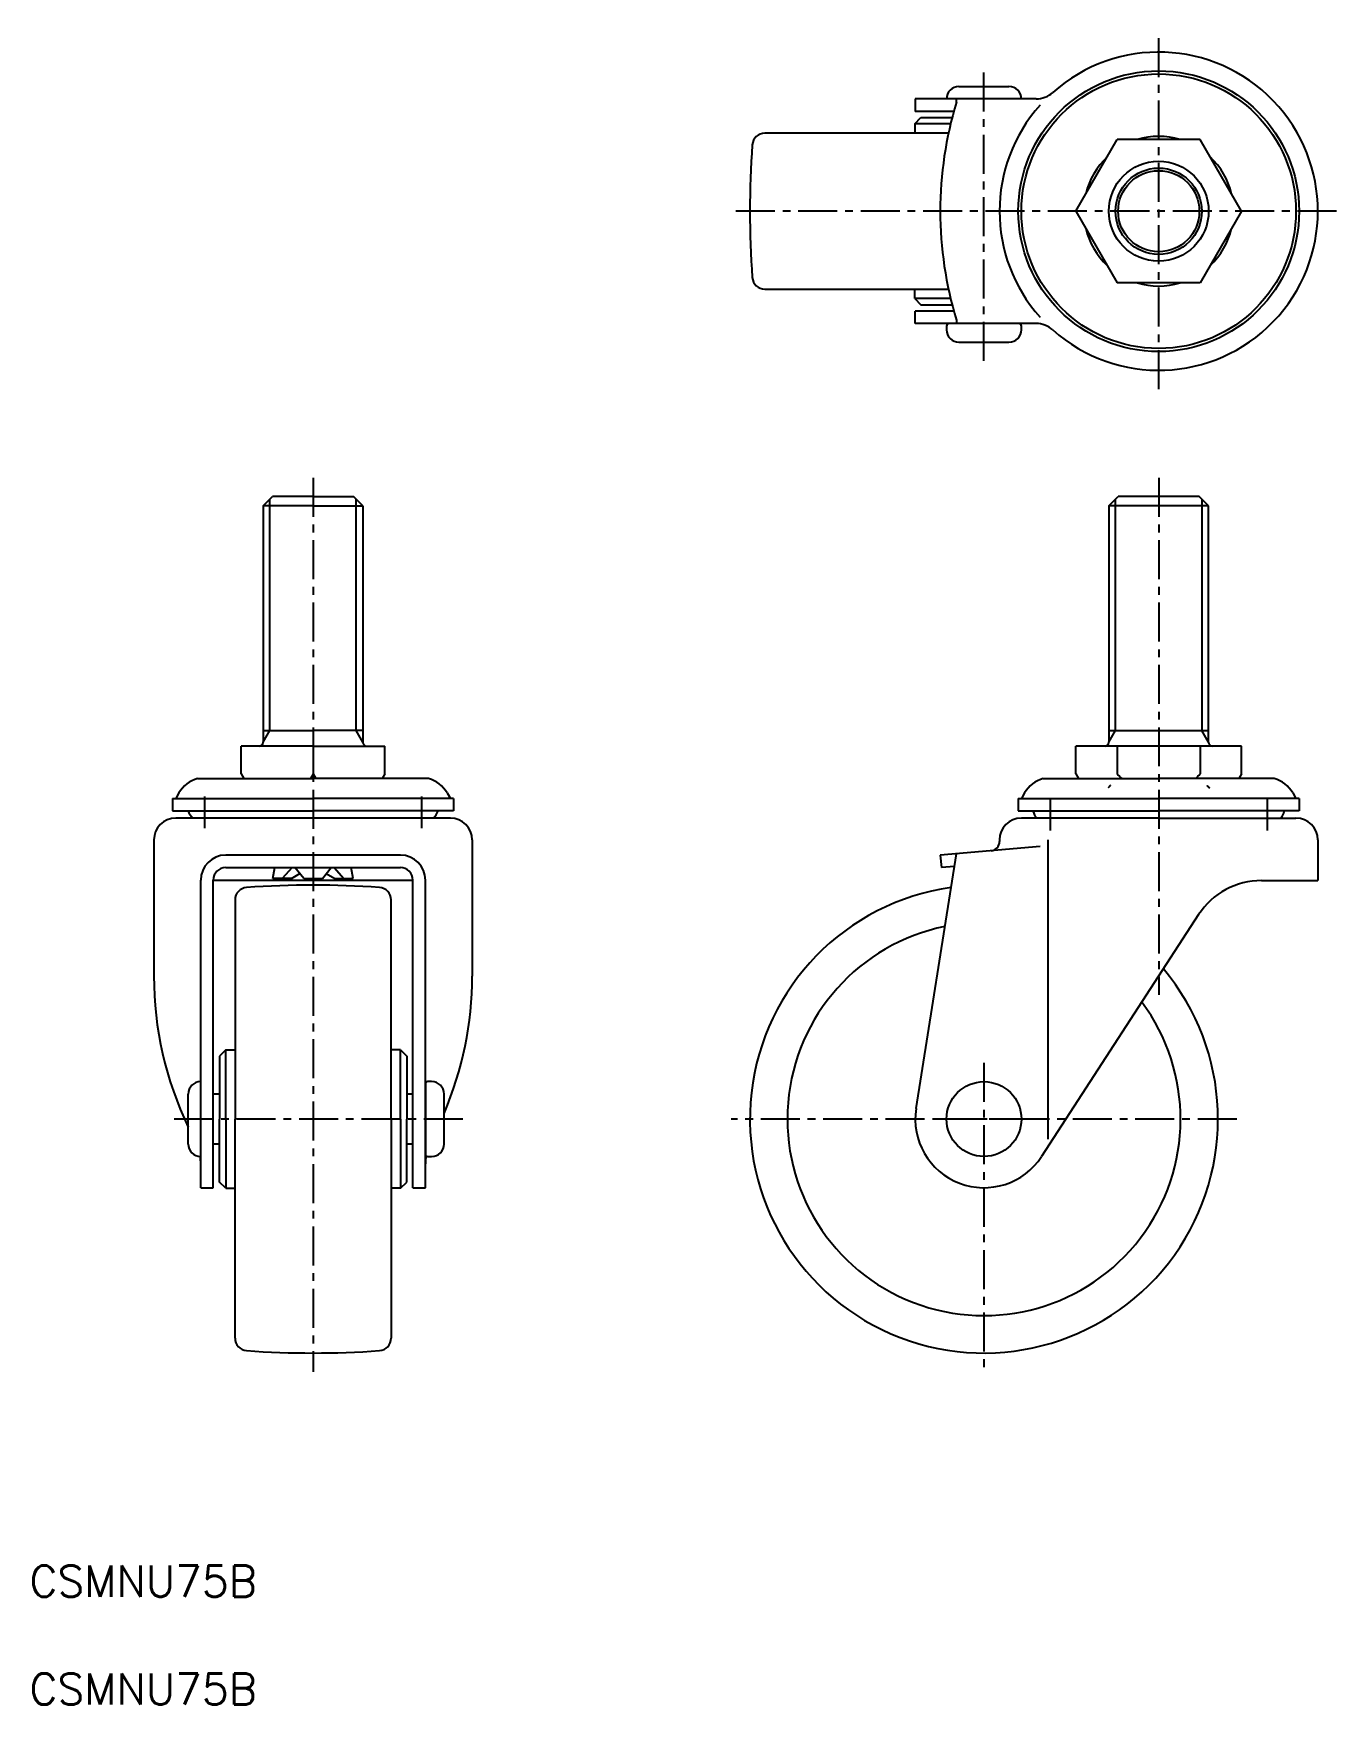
# Model space of a CAD drawing. Extents: x 10 to 218, y -11 to 257.
import ezdxf

# ---------------------------------------------------------------- set-up
doc = ezdxf.new("R2010")
doc.units = 0
doc.header["$LTSCALE"] = 5
doc.linetypes.add('CENTER', pattern=[2, 1.25, -0.25, 0.25, -0.25])
doc.layers.get('0').update_dxf_attribs({"linetype": 'CONTINUOUS'})
doc.layers.add('CENTER', color=1, linetype='CENTER')
doc.styles.get("Standard").update_dxf_attribs({"font": 'txt.shx'})

msp = doc.modelspace()

# ---------------------------------------------------------------- linework, layer by layer
at = {"color": 7, "linetype": 'CONTINUOUS'}
for p, q in [((150.93441, 246.725701), (150.93441, 244.725701)), ((170.281166, 246.725701), (150.93441, 246.725701)), ((157.534386, 246.196741), (157.534386, 246.725701)), ((157.93441, 248.725701), (165.93441, 248.725701)), ((157.107081, 244.725701), (150.93441, 244.725701)), ((129.485445, 241.225701), (126.807346, 241.225701)), ((156.250937, 241.225701), (129.485445, 241.225701)), ((150.83441, 242.725701), (151.83441, 243.725701)), ((156.590601, 242.725701), (150.83441, 242.725701)), ((150.83441, 242.725701), (150.83441, 241.225701)), ((151.83441, 243.725701), (156.83966, 243.725701)), ((176.655354, 228.725701), (183.294882, 240.225701)), ((196.573938, 240.225701), (183.294882, 240.225701)), ((203.213466, 228.725701), (196.573938, 240.225701)), ((176.655354, 228.725701), (183.294882, 217.225701)), ((203.213466, 228.725701), (196.573938, 217.225701)), ((196.573938, 217.225701), (183.294882, 217.225701)), ((126.807346, 216.225701), (129.485445, 216.225701)), ((129.485445, 216.225701), (156.250937, 216.225701)), ((150.83441, 214.725701), (150.83441, 216.225701)), ((150.83441, 214.725701), (151.83441, 213.725701)), ((156.590601, 214.725701), (150.83441, 214.725701)), ((157.107081, 212.725701), (150.93441, 212.725701)), ((150.93441, 210.725701), (150.93441, 212.725701)), ((151.83441, 213.725701), (155.53441, 213.725701)), ((155.53441, 213.725701), (156.83966, 213.725701)), ((170.281166, 210.725701), (150.93441, 210.725701)), ((155.93441, 210.325701), (155.93441, 209.725701)), ((167.53441, 210.725701), (156.33441, 210.725701)), ((157.534386, 211.254662), (157.534386, 210.725701)), ((167.93441, 209.725701), (167.93441, 210.325701)), ((157.93441, 207.725701), (165.93441, 207.725701)), ((46.43441, 181.492241), (47.93441, 182.992241)), ((54.43441, 182.992241), (47.93441, 182.992241)), ((54.43441, 182.992241), (60.93441, 182.992241)), ((62.43441, 181.492241), (60.93441, 182.992241)), ((181.93441, 181.492241), (183.43441, 182.992241)), ((196.43441, 182.992241), (183.43441, 182.992241)), ((197.93441, 181.492241), (196.43441, 182.992241)), ((54.43441, 181.492241), (46.43441, 181.492241)), ((46.43441, 181.492241), (46.43441, 143.592241)), ((54.43441, 181.492241), (62.43441, 181.492241)), ((62.43441, 181.492241), (62.43441, 143.592241)), ((197.93441, 181.492241), (181.93441, 181.492241)), ((181.93441, 181.492241), (181.93441, 143.592241)), ((197.93441, 143.592241), (197.93441, 181.492241)), ((46.43441, 145.467186), (54.43441, 145.467186)), ((62.43441, 145.467186), (54.43441, 145.467186)), ((181.93441, 145.467186), (197.93441, 145.467186)), ((42.93441, 138.539682), (42.93441, 142.992241)), ((54.43441, 142.992241), (42.93441, 142.992241)), ((54.43441, 142.992241), (54.43441, 138.539682)), ((54.43441, 142.992241), (65.93441, 142.992241)), ((65.93441, 138.539682), (65.93441, 142.992241)), ((176.655354, 138.539682), (176.655354, 142.992241)), ((203.213466, 142.992241), (176.655354, 142.992241)), ((183.294882, 142.992241), (183.294882, 138.539682)), ((196.573938, 142.992241), (196.573938, 138.539682)), ((203.213466, 138.539682), (203.213466, 142.992241)), ((35.93441, 137.792241), (54.43441, 137.792241)), ((42.93441, 138.539682), (43.365945, 137.792241)), ((54.43441, 138.539682), (54.002874, 137.792241)), ((54.43441, 138.539682), (54.865945, 137.792241)), ((72.93441, 137.792241), (54.43441, 137.792241)), ((65.93441, 138.539682), (65.502874, 137.792241)), ((171.43441, 137.792241), (189.93441, 137.792241)), ((176.655354, 138.539682), (177.086889, 137.792241)), ((208.43441, 137.792241), (189.93441, 137.792241)), ((203.213466, 138.539682), (202.781931, 137.792241)), ((31.93441, 134.592241), (31.93441, 132.592241)), ((31.93441, 134.592241), (54.43441, 134.592241)), ((32.944131, 135.475105), (32.43441, 134.592241)), ((76.93441, 134.592241), (54.43441, 134.592241)), ((75.924688, 135.475105), (76.43441, 134.592241)), ((76.93441, 134.592241), (76.93441, 132.592241)), ((167.43441, 134.592241), (167.43441, 132.592241)), ((167.43441, 134.592241), (189.93441, 134.592241)), ((168.444131, 135.475105), (167.93441, 134.592241)), ((212.43441, 134.592241), (189.93441, 134.592241)), ((211.424688, 135.475105), (211.93441, 134.592241)), ((212.43441, 134.592241), (212.43441, 132.592241)), ((31.93441, 132.592241), (54.43441, 132.592241)), ((76.43441, 131.435991), (32.43441, 131.435991)), ((76.93441, 132.592241), (54.43441, 132.592241)), ((167.43441, 132.592241), (189.93441, 132.592241)), ((189.93441, 131.435991), (167.93441, 131.435991)), ((212.43441, 132.592241), (189.93441, 132.592241)), ((189.93441, 131.435991), (211.93441, 131.435991)), ((28.93441, 127.935991), (28.93441, 106.115347)), ((79.93441, 127.935991), (79.93441, 106.115347)), ((170.927832, 126.904092), (154.93441, 125.504849)), ((164.43441, 127.935991), (164.43441, 127.710488)), ((172.176031, 127.935991), (172.176031, 79.955509)), ((215.43441, 127.935991), (215.43441, 121.435991)), ((68.43441, 125.504849), (40.43441, 125.504849)), ((40.43441, 123.51246), (68.43441, 123.51246)), ((47.987511, 121.767241), (48.31802, 123.51246)), ((51.076221, 123.51246), (49.47891, 121.767241)), ((52.943011, 121.767241), (51.517516, 123.51246)), ((55.925808, 121.767241), (57.351304, 123.51246)), ((57.792599, 123.51246), (59.38991, 121.767241)), ((60.881308, 121.767241), (60.550799, 123.51246)), ((151.069838, 84.91677), (157.534386, 125.732317)), ((154.93441, 125.504849), (155.108721, 123.51246)), ((157.211939, 123.696467), (155.108721, 123.51246)), ((36.43441, 72.195991), (36.43441, 121.504849)), ((38.43441, 72.195991), (38.43441, 121.51246)), ((70.43441, 121.435991), (38.43441, 121.435991)), ((50.970308, 121.767241), (47.987511, 121.767241)), ((50.970308, 121.767241), (52.310842, 122.541199)), ((52.943011, 121.767241), (55.925808, 121.767241)), ((56.557977, 122.541199), (57.898511, 121.767241)), ((57.898511, 121.767241), (60.881308, 121.767241)), ((70.43441, 72.195991), (70.43441, 121.51246)), ((72.43441, 72.195991), (72.43441, 121.504849)), ((206.399221, 121.435991), (215.43441, 121.435991)), ((41.93441, 118.323055), (41.93441, 115.644956)), ((66.93441, 115.644956), (66.93441, 118.323055)), ((41.93441, 115.644956), (41.93441, 83.195991)), ((66.93441, 83.195991), (66.93441, 115.644956)), ((196.335174, 115.97166), (171.159786, 77.204962)), ((40.43441, 94.295991), (39.43441, 93.295991)), ((40.43441, 94.295991), (41.93441, 94.295991)), ((40.43441, 83.195991), (40.43441, 94.295991)), ((68.43441, 94.295991), (66.93441, 94.295991)), ((68.43441, 94.295991), (69.43441, 93.295991)), ((68.43441, 83.195991), (68.43441, 94.295991)), ((39.43441, 93.295991), (39.43441, 89.595991)), ((69.43441, 93.295991), (69.43441, 89.595991)), ((39.43441, 89.595991), (39.43441, 83.195991)), ((69.43441, 89.595991), (69.43441, 83.195991)), ((72.43441, 88.795991), (72.43441, 77.595991)), ((73.43441, 89.195991), (72.83441, 89.195991)), ((34.43441, 79.195991), (34.43441, 87.195991)), ((39.43441, 87.195991), (38.43441, 87.195991)), ((70.43441, 87.195991), (69.43441, 87.195991)), ((75.43441, 79.195991), (75.43441, 87.195991)), ((39.43441, 76.795991), (39.43441, 83.195991)), ((40.43441, 83.195991), (40.43441, 72.095991)), ((41.93441, 50.747027), (41.93441, 83.195991)), ((66.93441, 83.195991), (66.93441, 50.747027)), ((68.43441, 83.195991), (68.43441, 72.095991)), ((69.43441, 76.795991), (69.43441, 83.195991)), ((39.43441, 79.195991), (38.43441, 79.195991)), ((70.43441, 79.195991), (69.43441, 79.195991)), ((39.43441, 73.095991), (39.43441, 76.795991)), ((69.43441, 73.095991), (69.43441, 76.795991)), ((72.83441, 77.195991), (73.43441, 77.195991)), ((40.43441, 72.095991), (39.43441, 73.095991)), ((68.43441, 72.095991), (69.43441, 73.095991)), ((36.43441, 72.195991), (38.43441, 72.195991)), ((40.43441, 72.095991), (41.93441, 72.095991)), ((68.43441, 72.095991), (66.93441, 72.095991)), ((70.43441, 72.195991), (72.43441, 72.195991)), ((41.93441, 48.068927), (41.93441, 50.747027)), ((66.93441, 50.747027), (66.93441, 48.068927))]:
    msp.add_line(p, q, dxfattribs=at)
at = {"color": 3, "linetype": 'CONTINUOUS'}
for p, q in [((47.51691, 145.467186), (47.51691, 182.574741)), ((61.35191, 145.467186), (61.35191, 182.574741)), ((183.01691, 145.467186), (183.01691, 182.574741)), ((196.85191, 182.574741), (196.85191, 145.467186)), ((46.43441, 143.592241), (47.51691, 145.467186)), ((62.43441, 143.592241), (61.35191, 145.467186)), ((181.93441, 143.592241), (183.01691, 145.467186)), ((197.93441, 143.592241), (196.85191, 145.467186))]:
    msp.add_line(p, q, dxfattribs=at)
at = {"color": 7, "linetype": 'CONTINUOUS'}
for points in [[(182.188, 136.669, 0), (182.185, 136.666, 0), (182.182, 136.663, 0), (182.18, 136.659, 0), (182.177, 136.656, 0), (182.174, 136.652, 0), (182.171, 136.649, 0), (182.168, 136.646, 0), (182.165, 136.642, 0), (182.162, 136.639, 0), (182.159, 136.636, 0), (182.157, 136.632, 0), (182.154, 136.629, 0), (182.151, 136.626, 0), (182.148, 136.622, 0), (182.145, 136.619, 0), (182.142, 136.616, 0), (182.139, 136.612, 0), (182.136, 136.609, 0), (182.133, 136.606, 0), (182.131, 136.602, 0), (182.128, 136.599, 0), (182.125, 136.596, 0), (182.122, 136.592, 0), (182.119, 136.589, 0), (182.116, 136.586, 0), (182.113, 136.583, 0), (182.11, 136.579, 0), (182.107, 136.576, 0), (182.105, 136.573, 0), (182.102, 136.57, 0), (182.099, 136.566, 0), (182.096, 136.563, 0), (182.093, 136.56, 0), (182.09, 136.557, 0), (182.087, 136.553, 0), (182.084, 136.55, 0), (182.081, 136.547, 0), (182.078, 136.544, 0), (182.075, 136.54, 0), (182.072, 136.537, 0), (182.07, 136.534, 0), (182.067, 136.531, 0), (182.064, 136.528, 0), (182.061, 136.524, 0), (182.058, 136.521, 0), (182.055, 136.518, 0), (182.052, 136.515, 0), (182.049, 136.512, 0), (182.046, 136.508, 0), (182.043, 136.505, 0), (182.04, 136.502, 0), (182.037, 136.499, 0), (182.034, 136.496, 0), (182.032, 136.493, 0), (182.029, 136.489, 0), (182.026, 136.486, 0), (182.023, 136.483, 0), (182.02, 136.48, 0), (182.017, 136.477, 0), (182.014, 136.474, 0), (182.011, 136.471, 0), (182.008, 136.468, 0), (182.005, 136.464, 0), (182.002, 136.461, 0), (181.999, 136.458, 0), (181.996, 136.455, 0), (181.993, 136.452, 0), (181.99, 136.449, 0), (181.987, 136.446, 0), (181.984, 136.443, 0), (181.981, 136.44, 0), (181.979, 136.437, 0), (181.976, 136.434, 0), (181.973, 136.431, 0), (181.97, 136.427, 0), (181.967, 136.424, 0), (181.964, 136.421, 0), (181.961, 136.418, 0), (181.958, 136.415, 0), (181.955, 136.412, 0), (181.952, 136.409, 0), (181.949, 136.406, 0), (181.946, 136.403, 0), (181.943, 136.4, 0), (181.94, 136.397, 0), (181.937, 136.394, 0), (181.934, 136.391, 0), (181.931, 136.388, 0), (181.928, 136.385, 0), (181.925, 136.382, 0), (181.922, 136.379, 0), (181.919, 136.376, 0), (181.916, 136.373, 0), (181.913, 136.37, 0), (181.91, 136.367, 0), (181.907, 136.364, 0), (181.904, 136.361, 0), (181.901, 136.358, 0), (181.898, 136.355, 0), (181.895, 136.352, 0), (181.892, 136.35, 0), (181.889, 136.347, 0), (181.886, 136.344, 0), (181.883, 136.341, 0), (181.88, 136.338, 0), (181.877, 136.335, 0), (181.874, 136.332, 0), (181.871, 136.329, 0), (181.868, 136.326, 0), (181.865, 136.323, 0), (181.862, 136.32, 0), (181.859, 136.318, 0), (181.856, 136.315, 0), (181.853, 136.312, 0), (181.85, 136.309, 0), (181.847, 136.306, 0), (181.844, 136.303, 0), (181.841, 136.3, 0), (181.838, 136.297, 0), (181.835, 136.295, 0), (181.832, 136.292, 0), (181.829, 136.289, 0), (181.826, 136.286, 0), (181.823, 136.283, 0), (181.82, 136.28, 0), (181.817, 136.278, 0), (181.814, 136.275, 0), (181.811, 136.272, 0)], [(197.681, 136.669, 0), (197.684, 136.666, 0), (197.686, 136.663, 0), (197.689, 136.659, 0), (197.692, 136.656, 0), (197.695, 136.652, 0), (197.698, 136.649, 0), (197.701, 136.646, 0), (197.704, 136.642, 0), (197.706, 136.639, 0), (197.709, 136.636, 0), (197.712, 136.632, 0), (197.715, 136.629, 0), (197.718, 136.626, 0), (197.721, 136.622, 0), (197.724, 136.619, 0), (197.727, 136.616, 0), (197.73, 136.612, 0), (197.732, 136.609, 0), (197.735, 136.606, 0), (197.738, 136.602, 0), (197.741, 136.599, 0), (197.744, 136.596, 0), (197.747, 136.592, 0), (197.75, 136.589, 0), (197.753, 136.586, 0), (197.756, 136.583, 0), (197.759, 136.579, 0), (197.761, 136.576, 0), (197.764, 136.573, 0), (197.767, 136.57, 0), (197.77, 136.566, 0), (197.773, 136.563, 0), (197.776, 136.56, 0), (197.779, 136.557, 0), (197.782, 136.553, 0), (197.785, 136.55, 0), (197.788, 136.547, 0), (197.79, 136.544, 0), (197.793, 136.54, 0), (197.796, 136.537, 0), (197.799, 136.534, 0), (197.802, 136.531, 0), (197.805, 136.528, 0), (197.808, 136.524, 0), (197.811, 136.521, 0), (197.814, 136.518, 0), (197.817, 136.515, 0), (197.82, 136.512, 0), (197.823, 136.508, 0), (197.826, 136.505, 0), (197.828, 136.502, 0), (197.831, 136.499, 0), (197.834, 136.496, 0), (197.837, 136.493, 0), (197.84, 136.489, 0), (197.843, 136.486, 0), (197.846, 136.483, 0), (197.849, 136.48, 0), (197.852, 136.477, 0), (197.855, 136.474, 0), (197.858, 136.471, 0), (197.861, 136.468, 0), (197.864, 136.464, 0), (197.867, 136.461, 0), (197.87, 136.458, 0), (197.873, 136.455, 0), (197.876, 136.452, 0), (197.878, 136.449, 0), (197.881, 136.446, 0), (197.884, 136.443, 0), (197.887, 136.44, 0), (197.89, 136.437, 0), (197.893, 136.434, 0), (197.896, 136.431, 0), (197.899, 136.427, 0), (197.902, 136.424, 0), (197.905, 136.421, 0), (197.908, 136.418, 0), (197.911, 136.415, 0), (197.914, 136.412, 0), (197.917, 136.409, 0), (197.92, 136.406, 0), (197.923, 136.403, 0), (197.926, 136.4, 0), (197.929, 136.397, 0), (197.932, 136.394, 0), (197.935, 136.391, 0), (197.938, 136.388, 0), (197.941, 136.385, 0), (197.944, 136.382, 0), (197.947, 136.379, 0), (197.95, 136.376, 0), (197.953, 136.373, 0), (197.956, 136.37, 0), (197.959, 136.367, 0), (197.962, 136.364, 0), (197.965, 136.361, 0), (197.968, 136.358, 0), (197.971, 136.355, 0), (197.973, 136.352, 0), (197.976, 136.35, 0), (197.979, 136.347, 0), (197.982, 136.344, 0), (197.985, 136.341, 0), (197.988, 136.338, 0), (197.991, 136.335, 0), (197.994, 136.332, 0), (197.997, 136.329, 0), (198, 136.326, 0), (198.003, 136.323, 0), (198.006, 136.32, 0), (198.009, 136.318, 0), (198.012, 136.315, 0), (198.015, 136.312, 0), (198.018, 136.309, 0), (198.021, 136.306, 0), (198.024, 136.303, 0), (198.027, 136.3, 0), (198.03, 136.297, 0), (198.033, 136.295, 0), (198.036, 136.292, 0), (198.039, 136.289, 0), (198.043, 136.286, 0), (198.046, 136.283, 0), (198.049, 136.28, 0), (198.052, 136.278, 0), (198.055, 136.275, 0), (198.058, 136.272, 0)]]:
    msp.add_polyline3d(points, dxfattribs=at)
for centre, radius in [((189.93441, 228.725701), 22.5), ((189.93441, 228.725701), 22), ((189.93441, 228.725701), 8), ((189.93441, 228.725701), 6.5), ((161.93441, 83.195991), 6)]:
    msp.add_circle(centre, radius, dxfattribs=at)
at = {"color": 3, "linetype": 'CONTINUOUS'}
msp.add_circle((189.93441, 228.725701), 6.9175, dxfattribs=at)
at = {"color": 7, "linetype": 'CONTINUOUS'}
for centre, radius, start, end in [((189.93441, 228.725701), 25.5, 228.224652, 131.775348), ((157.93441, 246.725701), 2, 90, 180), ((165.93441, 246.725701), 2, 0, 90), ((170.281166, 250.725701), 4, 270, 311.775348), ((214.93441, 228.725701), 60, 163.071147, 196.928853), ((189.93441, 228.725701), 25.5, 138.189685, 221.810315), ((126.807346, 239.225701), 2, 90, 175.931679), ((274.43441, 228.725701), 150, 175.931679, 184.068321), ((189.93441, 228.725701), 12, 73.402158, 106.597842), ((189.93441, 228.725701), 12, 133.402158, 166.597842), ((189.93441, 228.725701), 12, 13.402158, 46.597842), ((189.93441, 228.725701), 12, 193.402158, 226.597842), ((189.93441, 228.725701), 12, 313.402158, 346.597842), ((126.807346, 218.225701), 2, 184.068321, 270), ((189.93441, 228.725701), 12, 253.402158, 286.597842), ((156.33441, 210.325701), 0.4, 90, 180), ((157.93441, 209.725701), 2, 180, 270), ((165.93441, 209.725701), 2, 270, 0), ((167.53441, 210.325701), 0.4, 0, 90), ((170.281166, 206.725701), 4, 48.224652, 90), ((45.83441, 143.592241), 0.6, 270, 0), ((63.03441, 143.592241), 0.6, 180, 270), ((181.33441, 143.592241), 0.6, 270, 0), ((198.53441, 143.592241), 0.6, 180, 270), ((37.274258, 132.975105), 5, 105.543486, 150), ((71.594561, 132.975105), 5, 30, 74.456514), ((172.774258, 132.975105), 5, 105.543486, 150), ((189.93441, 144.152072), 8.693805, 220.207819, 227.015309), ((189.93441, 144.152072), 8.693805, 312.984691, 319.792181), ((207.094561, 132.975105), 5, 30, 74.456514), ((32.43441, 127.935991), 3.5, 90, 180), ((37.03441, 133.514116), 2.778125, 199.380101, 228.420147), ((71.83441, 133.514116), 2.778125, 311.579853, 340.619899), ((76.43441, 127.935991), 3.5, 0, 90), ((167.93441, 127.935991), 3.5, 90, 180), ((172.53441, 133.114116), 2.778125, 192.935088, 217.160475), ((207.33441, 133.114116), 2.778125, 322.839525, 347.064912), ((211.93441, 127.935991), 3.5, 0, 90), ((162.93441, 127.710488), 1.5, 275, 0), ((40.43441, 121.504849), 4, 90, 180), ((40.43441, 121.51246), 2, 90, 180), ((68.43441, 121.504849), 4, 0, 90), ((68.43441, 121.51246), 2, 0, 90), ((54.43441, -29.304009), 150, 85.931679, 94.068321), ((206.399221, 109.435991), 12, 90, 147), ((43.93441, 118.323055), 2, 94.068321, 180), ((64.93441, 118.323055), 2, 0, 85.931679), ((161.93441, 83.195991), 37.5, 98.057624, 39.942376), ((161.93441, 83.195991), 31.5, 101.43878, 36.56122), ((84.9782, 106.115347), 56.04379, 180, 205.596031), ((23.89062, 106.115347), 56.04379, 336.883087, 0), ((36.43441, 87.195991), 2, 90, 180), ((72.83441, 88.795991), 0.4, 90, 180), ((73.43441, 87.195991), 2, 0, 90), ((161.93441, 83.195991), 11, 171, 327), ((36.43441, 79.195991), 2, 180, 270), ((73.43441, 79.195991), 2, 270, 0), ((28.37598, 76.031379), 8.05843, 0, 8.322483), ((80.492839, 76.031379), 8.05843, 170.753845, 180), ((72.83441, 77.595991), 0.4, 180, 270), ((43.93441, 48.068927), 2, 180, 265.931679), ((54.43441, 195.695991), 150, 265.931679, 274.068321), ((64.93441, 48.068927), 2, 274.068321, 0)]:
    msp.add_arc(centre, radius, start, end, dxfattribs=at)
at = {"layer": 'CENTER', "color": 1, "linetype": 'CENTER'}
for p, q in [((189.93441, 200.225701), (189.93441, 257.225701)), ((161.93441, 204.725701), (161.93441, 251.725701)), ((218.43441, 228.725701), (121.43441, 228.725701)), ((54.43441, 185.992241), (54.43441, 42.695991)), ((189.93441, 185.992241), (189.93441, 103.115347)), ((37.03441, 134.892241), (37.03441, 129.835991)), ((71.83441, 134.892241), (71.83441, 129.835991)), ((172.53441, 134.492241), (172.53441, 129.435991)), ((207.33441, 134.492241), (207.33441, 129.435991)), ((161.93441, 92.195991), (161.93441, 42.695991)), ((78.43441, 83.195991), (31.43441, 83.195991)), ((202.43441, 83.195991), (121.43441, 83.195991)), ((169.03441, 83.195991), (154.83441, 83.195991))]:
    msp.add_line(p, q, dxfattribs=at)

# ---------------------------------------------------------------- texts
for p in [(8.98649, 6.631845), (8.98649, -10.657658)]:
    msp.add_text('CSMNU75B', height=5).set_placement(p)

doc.saveas('drawing.dxf')
